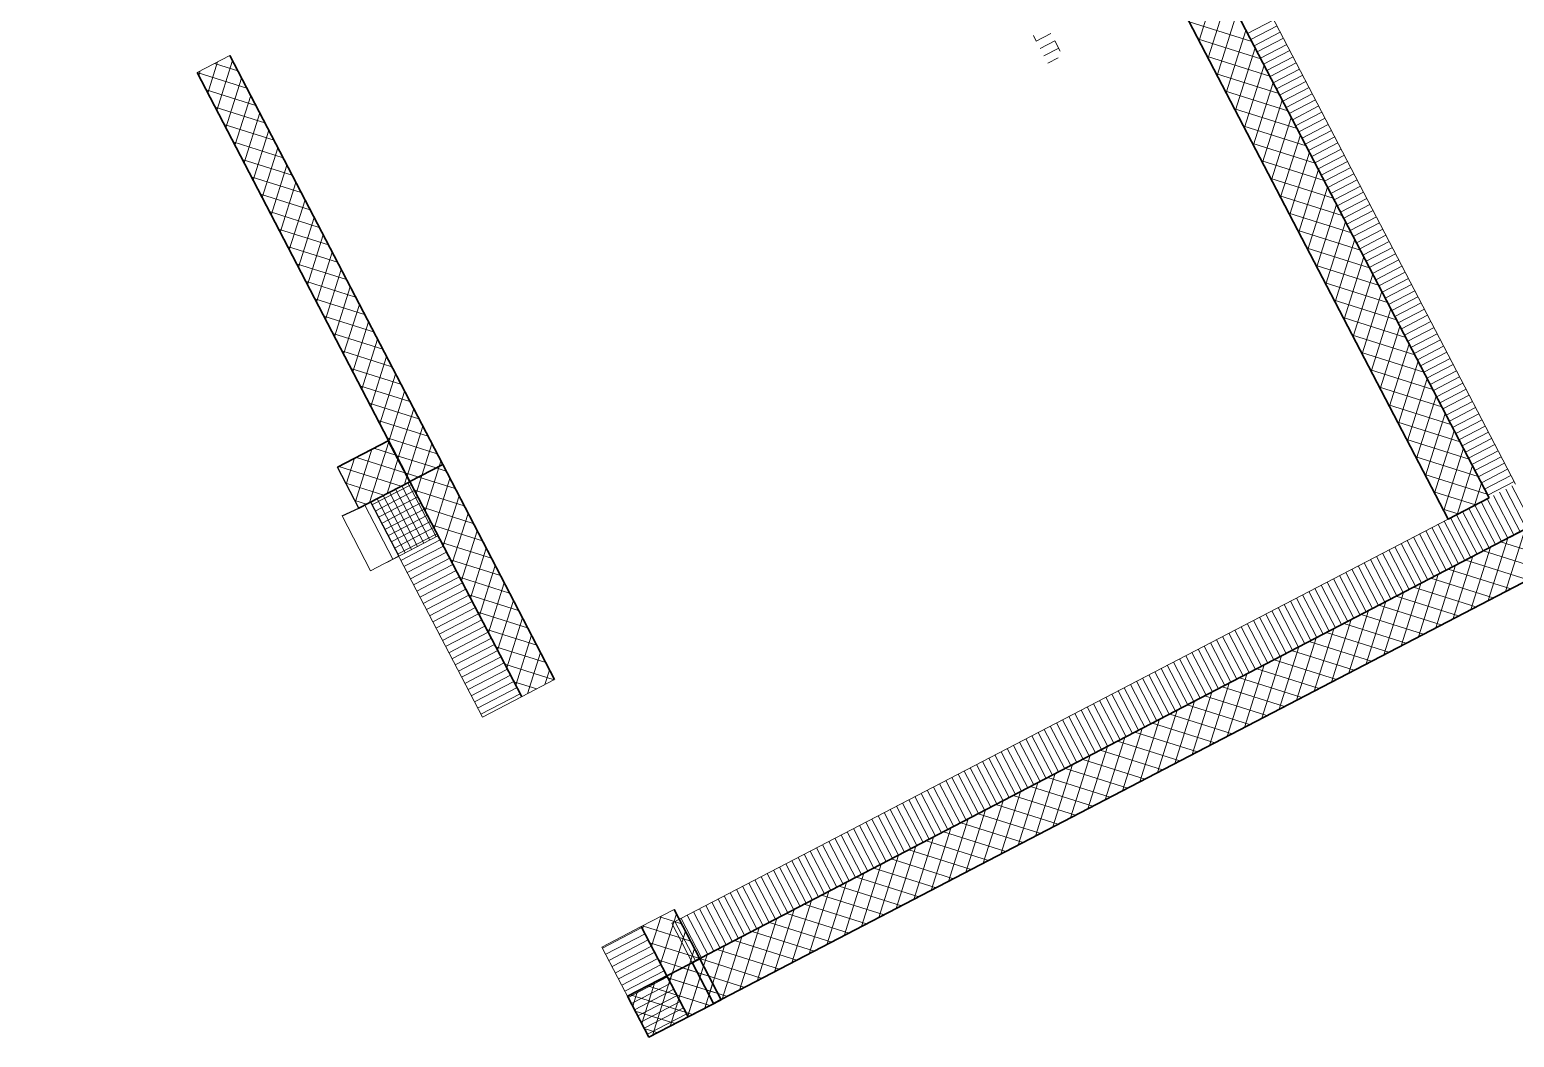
# Model space of a CAD drawing. Header units: metres. Extents: x 2740299.3 to 2740354.3, y 1267793.1 to 1267844.4.
# Drawn here: x 2740335.95 to 2740343.98, y 1267805.29 to 1267810.74 of the extents above; entities that cross this region are included whole.
import ezdxf

# ---------------------------------------------------------------- set-up
doc = ezdxf.new("R2010")
doc.units = ezdxf.units.M
doc.layers.add('grundriss', color=7, linetype='Continuous', true_color=0x000000)

msp = doc.modelspace()

# ---------------------------------------------------------------- linework, layer by layer
at = {"layer": 'grundriss', "color": 7, "linetype": 'Continuous', "lineweight": 18}
for p, q in [((2740343.9843, 1267808.2817), (2740335.8045, 1267824.0007)), ((2740337.7955, 1267808.1841), (2740338.0084, 1267808.2949)), ((2740338.1597, 1267808.0016), (2740338.0073, 1267808.2944)), ((2740337.7955, 1267808.1841), (2740338.4003, 1267807.0219)), ((2740343.8424, 1267808.2078), (2740339.4238, 1267805.9087)), ((2740337.8847, 1267807.8585), (2740338.1597, 1267808.0016)), ((2740339.4238, 1267805.9087), (2740339.5346, 1267805.6958)), ((2740339.0465, 1267805.78), (2740339.3004, 1267805.2921)), ((2740339.3004, 1267805.2921), (2740339.5133, 1267805.4029))]:
    msp.add_line(p, q, dxfattribs=at)
at = {"layer": 'grundriss', "color": 7, "linetype": 'Continuous', "lineweight": 35}
for p, q in [((2740343.8424, 1267808.2078), (2740335.6625, 1267823.9269)), ((2740335.4407, 1267823.8115), (2740343.6206, 1267808.0924)), ((2740338.1859, 1267808.3871), (2740337.0353, 1267810.5982)), ((2740336.8578, 1267810.5059), (2740338.0085, 1267808.2948)), ((2740345.666, 1267808.8863), (2740343.9537, 1267807.9952)), ((2740337.8919, 1267808.5161), (2740337.6169, 1267808.373)), ((2740338.0073, 1267808.2944), (2740337.8919, 1267808.5161)), ((2740338.0084, 1267808.2949), (2740338.1858, 1267808.3872)), ((2740338.7906, 1267807.225), (2740338.1858, 1267808.3872)), ((2740337.7323, 1267808.1513), (2740338.0073, 1267808.2944)), ((2740338.0084, 1267808.2949), (2740338.6132, 1267807.1327)), ((2740343.8424, 1267808.2078), (2740343.6206, 1267808.0924)), ((2740344.094, 1267808.0682), (2740339.5346, 1267805.6958)), ((2740339.65, 1267805.474), (2740344.2094, 1267807.8464)), ((2740339.6907, 1267805.4952), (2740339.4369, 1267805.9831)), ((2740339.2594, 1267805.8908), (2740339.5133, 1267805.4029)), ((2740339.5753, 1267805.717), (2740339.185, 1267805.5139)), ((2740339.5346, 1267805.6958), (2740339.65, 1267805.474)), ((2740339.185, 1267805.5139), (2740339.3004, 1267805.2921)), ((2740339.3004, 1267805.2921), (2740339.6907, 1267805.4952)), ((2740339.5133, 1267805.4029), (2740339.6907, 1267805.4952))]:
    msp.add_line(p, q, dxfattribs=at)
at = {"layer": 'grundriss', "color": 18, "linetype": 'Continuous', "lineweight": 0, "true_color": 0x000000}
for p, q in [((2740342.2747, 1267810.6787), (2740342.3811, 1267811.0159)), ((2740342.3237, 1267810.5846), (2740342.4301, 1267810.9218)), ((2740342.3727, 1267810.4905), (2740342.479, 1267810.8277)), ((2740342.2217, 1267810.7806), (2740342.5589, 1267810.6742)), ((2740342.4216, 1267810.3964), (2740342.528, 1267810.7336)), ((2740342.6787, 1267810.7906), (2740342.5368, 1267810.7167)), ((2740342.696, 1267810.7573), (2740342.5541, 1267810.6835)), ((2740342.7133, 1267810.724), (2740342.5714, 1267810.6502)), ((2740342.2707, 1267810.6865), (2740342.6079, 1267810.5801)), ((2740342.4706, 1267810.3023), (2740342.577, 1267810.6395)), ((2740342.7307, 1267810.6908), (2740342.5887, 1267810.6169)), ((2740342.748, 1267810.6575), (2740342.606, 1267810.5837)), ((2740336.9159, 1267810.3943), (2740336.9694, 1267810.564)), ((2740336.9528, 1267810.5553), (2740337.0782, 1267810.5157)), ((2740336.9649, 1267810.3002), (2740337.05, 1267810.5699)), ((2740342.3197, 1267810.5924), (2740342.6568, 1267810.486)), ((2740342.7653, 1267810.6243), (2740342.6233, 1267810.5504)), ((2740342.7826, 1267810.591), (2740342.6407, 1267810.5171)), ((2740342.7999, 1267810.5577), (2740342.658, 1267810.4839)), ((2740336.8587, 1267810.5063), (2740337.1271, 1267810.4216)), ((2740336.867, 1267810.4884), (2740336.8754, 1267810.515)), ((2740337.0138, 1267810.2061), (2740337.0989, 1267810.4758)), ((2740342.3686, 1267810.4983), (2740342.7058, 1267810.3919)), ((2740342.5196, 1267810.2083), (2740342.6259, 1267810.5454)), ((2740342.8172, 1267810.5245), (2740342.6753, 1267810.4506)), ((2740342.8345, 1267810.4912), (2740342.6926, 1267810.4173)), ((2740336.9064, 1267810.4127), (2740337.1761, 1267810.3276)), ((2740342.4176, 1267810.4042), (2740342.7548, 1267810.2979)), ((2740342.5685, 1267810.1142), (2740342.6749, 1267810.4513)), ((2740342.8518, 1267810.4579), (2740342.7099, 1267810.3841)), ((2740342.8691, 1267810.4247), (2740342.7272, 1267810.3508)), ((2740336.9553, 1267810.3186), (2740337.2251, 1267810.2335)), ((2740337.0628, 1267810.112), (2740337.1479, 1267810.3818)), ((2740342.6175, 1267810.0201), (2740342.7238, 1267810.3573)), ((2740342.8864, 1267810.3914), (2740342.7445, 1267810.3175)), ((2740342.9038, 1267810.3581), (2740342.7618, 1267810.2843)), ((2740342.9211, 1267810.3249), (2740342.7791, 1267810.251)), ((2740337.1118, 1267810.0179), (2740337.1969, 1267810.2877)), ((2740342.4665, 1267810.3101), (2740342.8037, 1267810.2038)), ((2740342.6664, 1267809.926), (2740342.7728, 1267810.2632)), ((2740342.9384, 1267810.2916), (2740342.7964, 1267810.2177)), ((2740342.9557, 1267810.2583), (2740342.8138, 1267810.1845)), ((2740337.0043, 1267810.2245), (2740337.274, 1267810.1394)), ((2740337.1607, 1267809.9238), (2740337.2458, 1267810.1936)), ((2740342.5155, 1267810.216), (2740342.8527, 1267810.1097)), ((2740342.7154, 1267809.8319), (2740342.8218, 1267810.1691)), ((2740342.973, 1267810.2251), (2740342.8311, 1267810.1512)), ((2740342.9903, 1267810.1918), (2740342.8484, 1267810.1179)), ((2740343.0076, 1267810.1585), (2740342.8657, 1267810.0847)), ((2740337.0532, 1267810.1304), (2740337.323, 1267810.0453)), ((2740337.2097, 1267809.8298), (2740337.2948, 1267810.0995)), ((2740342.5645, 1267810.122), (2740342.9016, 1267810.0156)), ((2740342.7644, 1267809.7378), (2740342.8707, 1267810.075)), ((2740343.0249, 1267810.1253), (2740342.883, 1267810.0514)), ((2740343.0422, 1267810.092), (2740342.9003, 1267810.0181)), ((2740337.1022, 1267810.0363), (2740337.3719, 1267809.9512)), ((2740337.2587, 1267809.7357), (2740337.3437, 1267810.0054)), ((2740342.6134, 1267810.0279), (2740342.9506, 1267809.9215)), ((2740343.0596, 1267810.0587), (2740342.9176, 1267809.9849)), ((2740343.0769, 1267810.0255), (2740342.9349, 1267809.9516)), ((2740343.0942, 1267809.9922), (2740342.9522, 1267809.9183)), ((2740337.1512, 1267809.9422), (2740337.4209, 1267809.8571)), ((2740337.3076, 1267809.6416), (2740337.3927, 1267809.9113)), ((2740342.6624, 1267809.9338), (2740342.9996, 1267809.8274)), ((2740342.8133, 1267809.6437), (2740342.9197, 1267809.9809)), ((2740343.1115, 1267809.9589), (2740342.9696, 1267809.8851)), ((2740343.1288, 1267809.9257), (2740342.9869, 1267809.8518)), ((2740337.2001, 1267809.8481), (2740337.4699, 1267809.763)), ((2740342.7114, 1267809.8397), (2740343.0485, 1267809.7333)), ((2740342.8623, 1267809.5496), (2740342.9687, 1267809.8868)), ((2740343.1461, 1267809.8924), (2740343.0042, 1267809.8186)), ((2740343.1634, 1267809.8591), (2740343.0215, 1267809.7853)), ((2740337.2491, 1267809.754), (2740337.5188, 1267809.6689)), ((2740337.3566, 1267809.5475), (2740337.4417, 1267809.8172)), ((2740342.9113, 1267809.4555), (2740343.0176, 1267809.7927)), ((2740343.1807, 1267809.8259), (2740343.0388, 1267809.752)), ((2740343.198, 1267809.7926), (2740343.0561, 1267809.7188)), ((2740343.2153, 1267809.7593), (2740343.0734, 1267809.6855)), ((2740337.4055, 1267809.4534), (2740337.4906, 1267809.7231)), ((2740342.7603, 1267809.7456), (2740343.0975, 1267809.6392)), ((2740342.9602, 1267809.3615), (2740343.0666, 1267809.6986)), ((2740343.2327, 1267809.7261), (2740343.0907, 1267809.6522)), ((2740343.25, 1267809.6928), (2740343.108, 1267809.619)), ((2740337.2981, 1267809.6599), (2740337.5678, 1267809.5748)), ((2740337.4545, 1267809.3593), (2740337.5396, 1267809.629)), ((2740342.8093, 1267809.6515), (2740343.1465, 1267809.5451)), ((2740343.0092, 1267809.2674), (2740343.1155, 1267809.6045)), ((2740343.2673, 1267809.6596), (2740343.1253, 1267809.5857)), ((2740343.2846, 1267809.6263), (2740343.1427, 1267809.5524)), ((2740343.3019, 1267809.593), (2740343.16, 1267809.5192)), ((2740337.347, 1267809.5659), (2740337.6168, 1267809.4808)), ((2740337.5035, 1267809.2652), (2740337.5886, 1267809.535)), ((2740342.8582, 1267809.5574), (2740343.1954, 1267809.4511)), ((2740343.0581, 1267809.1733), (2740343.1645, 1267809.5105)), ((2740343.3192, 1267809.5598), (2740343.1773, 1267809.4859)), ((2740343.3365, 1267809.5265), (2740343.1946, 1267809.4526)), ((2740337.396, 1267809.4718), (2740337.6657, 1267809.3867)), ((2740337.5524, 1267809.1711), (2740337.6375, 1267809.4409)), ((2740342.9072, 1267809.4633), (2740343.2444, 1267809.357)), ((2740343.3538, 1267809.4932), (2740343.2119, 1267809.4194)), ((2740343.3711, 1267809.46), (2740343.2292, 1267809.3861)), ((2740337.4449, 1267809.3777), (2740337.7147, 1267809.2926)), ((2740342.9562, 1267809.3692), (2740343.2933, 1267809.2629)), ((2740343.1071, 1267809.0792), (2740343.2135, 1267809.4164)), ((2740343.3885, 1267809.4267), (2740343.2465, 1267809.3528)), ((2740343.4058, 1267809.3934), (2740343.2638, 1267809.3196)), ((2740343.4231, 1267809.3602), (2740343.2811, 1267809.2863)), ((2740337.4939, 1267809.2836), (2740337.7636, 1267809.1985)), ((2740337.6014, 1267809.077), (2740337.6865, 1267809.3468)), ((2740343.0051, 1267809.2752), (2740343.3423, 1267809.1688)), ((2740343.1561, 1267808.9851), (2740343.2624, 1267809.3223)), ((2740343.4404, 1267809.3269), (2740343.2985, 1267809.253)), ((2740343.4577, 1267809.2936), (2740343.3158, 1267809.2198)), ((2740337.5429, 1267809.1895), (2740337.8126, 1267809.1044)), ((2740337.6503, 1267808.983), (2740337.7354, 1267809.2527)), ((2740343.205, 1267808.891), (2740343.3114, 1267809.2282)), ((2740343.475, 1267809.2604), (2740343.3331, 1267809.1865)), ((2740343.4923, 1267809.2271), (2740343.3504, 1267809.1532)), ((2740343.5096, 1267809.1938), (2740343.3677, 1267809.12)), ((2740337.6993, 1267808.8889), (2740337.7844, 1267809.1586)), ((2740343.0541, 1267809.1811), (2740343.3913, 1267809.0747)), ((2740343.254, 1267808.7969), (2740343.3603, 1267809.1341)), ((2740343.5269, 1267809.1606), (2740343.385, 1267809.0867)), ((2740343.5443, 1267809.1273), (2740343.4023, 1267809.0534)), ((2740337.5918, 1267809.0954), (2740337.8616, 1267809.0103)), ((2740337.7483, 1267808.7948), (2740337.8334, 1267809.0645)), ((2740343.103, 1267809.087), (2740343.4402, 1267808.9806)), ((2740343.3029, 1267808.7028), (2740343.4093, 1267809.04)), ((2740343.5616, 1267809.094), (2740343.4196, 1267809.0202)), ((2740343.5789, 1267809.0608), (2740343.4369, 1267808.9869)), ((2740337.6408, 1267809.0013), (2740337.9105, 1267808.9162)), ((2740337.7972, 1267808.7007), (2740337.8823, 1267808.9704)), ((2740343.152, 1267808.9929), (2740343.4892, 1267808.8865)), ((2740343.5962, 1267809.0275), (2740343.4542, 1267808.9536)), ((2740343.6135, 1267808.9942), (2740343.4716, 1267808.9204)), ((2740343.6308, 1267808.961), (2740343.4889, 1267808.8871)), ((2740337.6898, 1267808.9072), (2740337.9595, 1267808.8221)), ((2740337.8462, 1267808.6066), (2740337.9313, 1267808.8763)), ((2740343.201, 1267808.8988), (2740343.5381, 1267808.7924)), ((2740343.3519, 1267808.6087), (2740343.4583, 1267808.9459)), ((2740343.6481, 1267808.9277), (2740343.5062, 1267808.8539)), ((2740343.6654, 1267808.8944), (2740343.5235, 1267808.8206)), ((2740337.7387, 1267808.8131), (2740338.0085, 1267808.728)), ((2740343.2499, 1267808.8047), (2740343.5871, 1267808.6983)), ((2740343.4009, 1267808.5147), (2740343.5072, 1267808.8518)), ((2740343.6827, 1267808.8612), (2740343.5408, 1267808.7873)), ((2740343.7, 1267808.8279), (2740343.5581, 1267808.7541)), ((2740343.7174, 1267808.7947), (2740343.5754, 1267808.7208)), ((2740337.7877, 1267808.719), (2740338.0574, 1267808.634)), ((2740337.8952, 1267808.5125), (2740337.9802, 1267808.7822)), ((2740343.2989, 1267808.7106), (2740343.6361, 1267808.6043)), ((2740343.4498, 1267808.4206), (2740343.5562, 1267808.7577)), ((2740343.7347, 1267808.7614), (2740343.5927, 1267808.6875)), ((2740343.752, 1267808.7281), (2740343.61, 1267808.6543)), ((2740337.9441, 1267808.4184), (2740338.0292, 1267808.6882)), ((2740343.4988, 1267808.3265), (2740343.6052, 1267808.6637)), ((2740343.7693, 1267808.6949), (2740343.6274, 1267808.621)), ((2740343.7866, 1267808.6616), (2740343.6447, 1267808.5877)), ((2740343.8039, 1267808.6283), (2740343.662, 1267808.5545)), ((2740337.8366, 1267808.625), (2740338.1064, 1267808.5399)), ((2740337.9931, 1267808.3243), (2740338.0782, 1267808.5941)), ((2740343.3479, 1267808.6165), (2740343.685, 1267808.5102)), ((2740343.5478, 1267808.2324), (2740343.6541, 1267808.5696)), ((2740343.8212, 1267808.5951), (2740343.6793, 1267808.5212)), ((2740343.8385, 1267808.5618), (2740343.6966, 1267808.4879)), ((2740337.7138, 1267808.1869), (2740337.8031, 1267808.4699)), ((2740337.7908, 1267808.1817), (2740337.8946, 1267808.5109)), ((2740337.8131, 1267808.4751), (2740337.9329, 1267808.4373)), ((2740337.8856, 1267808.5309), (2740338.1553, 1267808.4458)), ((2740338.073, 1267808.3284), (2740338.1271, 1267808.5)), ((2740343.3968, 1267808.5224), (2740343.734, 1267808.4161)), ((2740343.5967, 1267808.1383), (2740343.7031, 1267808.4755)), ((2740343.8558, 1267808.5285), (2740343.7139, 1267808.4547)), ((2740343.8732, 1267808.4953), (2740343.7312, 1267808.4214)), ((2740337.6648, 1267808.281), (2740337.709, 1267808.4209)), ((2740337.719, 1267808.4261), (2740337.9819, 1267808.3432)), ((2740337.8849, 1267808.2306), (2740337.9436, 1267808.4168)), ((2740337.9346, 1267808.4368), (2740338.1505, 1267808.3687)), ((2740338.1671, 1267808.3773), (2740338.1761, 1267808.4059)), ((2740343.4458, 1267808.4284), (2740343.783, 1267808.322)), ((2740343.8905, 1267808.462), (2740343.7485, 1267808.3881)), ((2740343.9078, 1267808.4287), (2740343.7658, 1267808.3549)), ((2740343.9251, 1267808.3955), (2740343.7832, 1267808.3216)), ((2740337.6249, 1267808.3772), (2740337.9621, 1267808.2708)), ((2740337.979, 1267808.2796), (2740337.9926, 1267808.3227)), ((2740337.9835, 1267808.3427), (2740338.0564, 1267808.3197)), ((2740338.042, 1267808.2302), (2740338.0731, 1267808.3286)), ((2740338.0562, 1267808.3198), (2740338.2533, 1267808.2576)), ((2740338.091, 1267808.1362), (2740338.1671, 1267808.3775)), ((2740338.14, 1267808.0421), (2740338.2251, 1267808.3118)), ((2740338.1503, 1267808.3687), (2740338.2043, 1267808.3517)), ((2740343.4947, 1267808.3343), (2740343.8319, 1267808.2279)), ((2740343.6688, 1267808.1175), (2740343.752, 1267808.3814)), ((2740343.9424, 1267808.3622), (2740343.8005, 1267808.2883)), ((2740343.9597, 1267808.3289), (2740343.8178, 1267808.2551)), ((2740337.6617, 1267808.2869), (2740337.868, 1267808.2219)), ((2740337.8034, 1267808.169), (2740338.0163, 1267808.2798)), ((2740337.8207, 1267808.1357), (2740338.0336, 1267808.2465)), ((2740338.0501, 1267807.9446), (2740337.8978, 1267808.2373)), ((2740338.0834, 1267807.9619), (2740337.931, 1267808.2547)), ((2740338.1166, 1267807.9792), (2740337.9643, 1267808.272)), ((2740338.1499, 1267807.9965), (2740337.9976, 1267808.2893)), ((2740338.0325, 1267808.2486), (2740338.3022, 1267808.1635)), ((2740343.5437, 1267808.2402), (2740343.7683, 1267808.1693)), ((2740343.7629, 1267808.1665), (2740343.801, 1267808.2873)), ((2740343.977, 1267808.2957), (2740343.8351, 1267808.2218)), ((2740343.8988, 1267808.2372), (2740344.0095, 1267808.0243)), ((2740343.932, 1267808.2545), (2740344.0428, 1267808.0416)), ((2740343.9653, 1267808.2718), (2740344.0761, 1267808.0589)), ((2740337.7107, 1267808.1928), (2740337.7739, 1267808.1729)), ((2740337.917, 1267807.8754), (2740337.7647, 1267808.1681)), ((2740337.9503, 1267807.8927), (2740337.798, 1267808.1854)), ((2740337.9836, 1267807.91), (2740337.8312, 1267808.2027)), ((2740337.838, 1267808.1025), (2740338.0509, 1267808.2133)), ((2740337.8553, 1267808.0692), (2740338.0682, 1267808.18)), ((2740338.0168, 1267807.9273), (2740337.8645, 1267808.22)), ((2740337.8726, 1267808.0359), (2740338.0855, 1267808.1467)), ((2740338.0814, 1267808.1545), (2740338.3512, 1267808.0694)), ((2740338.1889, 1267807.948), (2740338.274, 1267808.2177)), ((2740343.5927, 1267808.1461), (2740343.6742, 1267808.1203)), ((2740343.7324, 1267808.1506), (2740343.8432, 1267807.9377)), ((2740343.7657, 1267808.1679), (2740343.8765, 1267807.955)), ((2740343.799, 1267808.1852), (2740343.9097, 1267807.9723)), ((2740343.8322, 1267808.2026), (2740343.943, 1267807.9897)), ((2740343.8655, 1267808.2199), (2740343.9763, 1267808.007)), ((2740337.8899, 1267808.0027), (2740338.1028, 1267808.1135)), ((2740337.9072, 1267807.9694), (2740338.1201, 1267808.0802)), ((2740338.2379, 1267807.8539), (2740338.323, 1267808.1236)), ((2740343.5994, 1267808.0814), (2740343.7102, 1267807.8685)), ((2740343.6326, 1267808.0987), (2740343.7434, 1267807.8858)), ((2740343.6659, 1267808.116), (2740343.7767, 1267807.9031)), ((2740343.6992, 1267808.1333), (2740343.8099, 1267807.9204)), ((2740337.9245, 1267807.9361), (2740338.1374, 1267808.0469)), ((2740337.9418, 1267807.9029), (2740338.1547, 1267808.0137)), ((2740338.1304, 1267808.0604), (2740338.4001, 1267807.9753)), ((2740338.2868, 1267807.7598), (2740338.3719, 1267808.0295)), ((2740343.433, 1267807.9948), (2740343.5438, 1267807.7819)), ((2740343.4663, 1267808.0121), (2740343.5771, 1267807.7992)), ((2740343.4996, 1267808.0295), (2740343.6104, 1267807.8166)), ((2740343.5328, 1267808.0468), (2740343.6436, 1267807.8339)), ((2740343.5661, 1267808.0641), (2740343.6769, 1267807.8512)), ((2740343.8367, 1267807.6525), (2740343.943, 1267807.9897)), ((2740343.9308, 1267807.7015), (2740344.0371, 1267808.0386)), ((2740337.9591, 1267807.8696), (2740338.172, 1267807.9804)), ((2740337.9765, 1267807.8363), (2740338.1894, 1267807.9471)), ((2740337.9938, 1267807.8031), (2740338.2067, 1267807.9139)), ((2740338.1794, 1267807.9663), (2740338.4491, 1267807.8812)), ((2740338.3358, 1267807.6657), (2740338.4209, 1267807.9354)), ((2740343.2667, 1267807.9083), (2740343.3775, 1267807.6954)), ((2740343.3, 1267807.9256), (2740343.4108, 1267807.7127)), ((2740343.3332, 1267807.9429), (2740343.444, 1267807.73)), ((2740343.3665, 1267807.9602), (2740343.4773, 1267807.7473)), ((2740343.3998, 1267807.9775), (2740343.5106, 1267807.7646)), ((2740343.7426, 1267807.6035), (2740343.849, 1267807.9407)), ((2740343.8098, 1267807.9203), (2740344.1469, 1267807.8139)), ((2740343.9038, 1267807.9693), (2740344.1929, 1267807.8781)), ((2740338.0111, 1267807.7698), (2740338.224, 1267807.8806)), ((2740338.0284, 1267807.7366), (2740338.2413, 1267807.8473)), ((2740338.2283, 1267807.8722), (2740338.4981, 1267807.7872)), ((2740338.3848, 1267807.5716), (2740338.4699, 1267807.8414)), ((2740343.1336, 1267807.8391), (2740343.2444, 1267807.6261)), ((2740343.1669, 1267807.8564), (2740343.2777, 1267807.6435)), ((2740343.2002, 1267807.8737), (2740343.311, 1267807.6608)), ((2740343.2334, 1267807.891), (2740343.3442, 1267807.6781)), ((2740343.5544, 1267807.5056), (2740343.6608, 1267807.8428)), ((2740343.6485, 1267807.5546), (2740343.7549, 1267807.8918)), ((2740343.7157, 1267807.8714), (2740344.0528, 1267807.765)), ((2740338.0457, 1267807.7033), (2740338.2586, 1267807.8141)), ((2740338.063, 1267807.67), (2740338.2759, 1267807.7808)), ((2740338.0803, 1267807.6368), (2740338.2932, 1267807.7475)), ((2740338.2773, 1267807.7782), (2740338.547, 1267807.6931)), ((2740338.4337, 1267807.4775), (2740338.5188, 1267807.7473)), ((2740342.9673, 1267807.7525), (2740343.0781, 1267807.5396)), ((2740343.0006, 1267807.7698), (2740343.1114, 1267807.5569)), ((2740343.0338, 1267807.7871), (2740343.1446, 1267807.5742)), ((2740343.0671, 1267807.8044), (2740343.1779, 1267807.5915)), ((2740343.1004, 1267807.8217), (2740343.2112, 1267807.6088)), ((2740343.3662, 1267807.4077), (2740343.4726, 1267807.7449)), ((2740343.4603, 1267807.4567), (2740343.5667, 1267807.7938)), ((2740343.5275, 1267807.7734), (2740343.8647, 1267807.6671)), ((2740343.6216, 1267807.8224), (2740343.9588, 1267807.716)), ((2740338.0976, 1267807.6035), (2740338.3105, 1267807.7143)), ((2740338.1149, 1267807.5702), (2740338.3278, 1267807.681)), ((2740338.3263, 1267807.6841), (2740338.596, 1267807.599)), ((2740342.801, 1267807.666), (2740342.9118, 1267807.4531)), ((2740342.8343, 1267807.6833), (2740342.945, 1267807.4704)), ((2740342.8675, 1267807.7006), (2740342.9783, 1267807.4877)), ((2740342.9008, 1267807.7179), (2740343.0116, 1267807.505)), ((2740342.934, 1267807.7352), (2740343.0448, 1267807.5223)), ((2740343.2722, 1267807.3588), (2740343.3785, 1267807.6959)), ((2740343.3393, 1267807.6755), (2740343.6765, 1267807.5691)), ((2740343.4334, 1267807.7245), (2740343.7706, 1267807.6181)), ((2740338.1323, 1267807.537), (2740338.3452, 1267807.6477)), ((2740338.1496, 1267807.5037), (2740338.3625, 1267807.6145)), ((2740338.3752, 1267807.59), (2740338.645, 1267807.5049)), ((2740338.4827, 1267807.3834), (2740338.5678, 1267807.6532)), ((2740342.6679, 1267807.5967), (2740342.7787, 1267807.3838)), ((2740342.7012, 1267807.614), (2740342.812, 1267807.4011)), ((2740342.7345, 1267807.6313), (2740342.8452, 1267807.4184)), ((2740342.7677, 1267807.6486), (2740342.8785, 1267807.4357)), ((2740343.084, 1267807.2608), (2740343.1903, 1267807.598)), ((2740343.1781, 1267807.3098), (2740343.2844, 1267807.647)), ((2740343.2452, 1267807.6265), (2740343.5824, 1267807.5202)), ((2740338.1669, 1267807.4704), (2740338.3798, 1267807.5812)), ((2740338.1842, 1267807.4372), (2740338.3971, 1267807.548)), ((2740338.2015, 1267807.4039), (2740338.4144, 1267807.5147)), ((2740338.5317, 1267807.2893), (2740338.6167, 1267807.5591)), ((2740342.5016, 1267807.5102), (2740342.6124, 1267807.2973)), ((2740342.5349, 1267807.5275), (2740342.6456, 1267807.3146)), ((2740342.5681, 1267807.5448), (2740342.6789, 1267807.3319)), ((2740342.6014, 1267807.5621), (2740342.7122, 1267807.3492)), ((2740342.6347, 1267807.5794), (2740342.7454, 1267807.3665)), ((2740342.9899, 1267807.2119), (2740343.0963, 1267807.5491)), ((2740343.057, 1267807.5286), (2740343.3942, 1267807.4223)), ((2740343.1511, 1267807.5776), (2740343.4883, 1267807.4712)), ((2740338.2188, 1267807.3706), (2740338.4317, 1267807.4814)), ((2740338.2361, 1267807.3374), (2740338.449, 1267807.4482)), ((2740338.4242, 1267807.4959), (2740338.6939, 1267807.4108)), ((2740338.5806, 1267807.1953), (2740338.6657, 1267807.465)), ((2740342.3353, 1267807.4236), (2740342.446, 1267807.2107)), ((2740342.3685, 1267807.4409), (2740342.4793, 1267807.228)), ((2740342.4018, 1267807.4582), (2740342.5126, 1267807.2453)), ((2740342.4351, 1267807.4756), (2740342.5458, 1267807.2626)), ((2740342.4683, 1267807.4929), (2740342.5791, 1267807.28)), ((2740342.8017, 1267807.114), (2740342.9081, 1267807.4511)), ((2740342.8688, 1267807.4307), (2740343.206, 1267807.3243)), ((2740342.8958, 1267807.1629), (2740343.0022, 1267807.5001)), ((2740342.9629, 1267807.4797), (2740343.3001, 1267807.3733)), ((2740338.2534, 1267807.3041), (2740338.4663, 1267807.4149)), ((2740338.2707, 1267807.2708), (2740338.4836, 1267807.3816)), ((2740338.2881, 1267807.2376), (2740338.501, 1267807.3484)), ((2740338.4731, 1267807.4018), (2740338.7429, 1267807.3167)), ((2740338.6447, 1267807.1491), (2740338.7147, 1267807.3709)), ((2740342.2022, 1267807.3544), (2740342.313, 1267807.1415)), ((2740342.2355, 1267807.3717), (2740342.3462, 1267807.1588)), ((2740342.2687, 1267807.389), (2740342.3795, 1267807.1761)), ((2740342.302, 1267807.4063), (2740342.4128, 1267807.1934)), ((2740342.6135, 1267807.0161), (2740342.7199, 1267807.3532)), ((2740342.7076, 1267807.065), (2740342.814, 1267807.4022)), ((2740342.7747, 1267807.3817), (2740343.1119, 1267807.2754)), ((2740338.3054, 1267807.2043), (2740338.5183, 1267807.3151)), ((2740338.3227, 1267807.171), (2740338.5356, 1267807.2818)), ((2740338.5221, 1267807.3077), (2740338.7882, 1267807.2238)), ((2740338.7388, 1267807.1981), (2740338.7636, 1267807.2768)), ((2740342.0359, 1267807.2678), (2740342.1466, 1267807.0549)), ((2740342.0691, 1267807.2851), (2740342.1799, 1267807.0722)), ((2740342.1024, 1267807.3025), (2740342.2132, 1267807.0896)), ((2740342.1357, 1267807.3198), (2740342.2464, 1267807.1069)), ((2740342.1689, 1267807.3371), (2740342.2797, 1267807.1242)), ((2740342.5195, 1267806.9671), (2740342.6258, 1267807.3043)), ((2740342.5865, 1267807.2838), (2740342.9237, 1267807.1775)), ((2740342.6806, 1267807.3328), (2740343.0178, 1267807.2264)), ((2740338.34, 1267807.1378), (2740338.5529, 1267807.2486)), ((2740338.3573, 1267807.1045), (2740338.5702, 1267807.2153)), ((2740338.5711, 1267807.2136), (2740338.6941, 1267807.1748)), ((2740341.9028, 1267807.1986), (2740342.0136, 1267806.9857)), ((2740341.9361, 1267807.2159), (2740342.0468, 1267807.003)), ((2740341.9693, 1267807.2332), (2740342.0801, 1267807.0203)), ((2740342.0026, 1267807.2505), (2740342.1134, 1267807.0376)), ((2740342.3313, 1267806.8692), (2740342.4376, 1267807.2063)), ((2740342.3984, 1267807.1859), (2740342.7355, 1267807.0795)), ((2740342.4254, 1267806.9181), (2740342.5317, 1267807.2553)), ((2740342.4924, 1267807.2349), (2740342.8296, 1267807.1285)), ((2740338.3746, 1267807.0712), (2740338.5875, 1267807.182)), ((2740338.3919, 1267807.038), (2740338.6048, 1267807.1488)), ((2740341.7365, 1267807.112), (2740341.8473, 1267806.8991)), ((2740341.7697, 1267807.1294), (2740341.8805, 1267806.9165)), ((2740341.803, 1267807.1467), (2740341.9138, 1267806.9338)), ((2740341.8363, 1267807.164), (2740341.9471, 1267806.9511)), ((2740341.8695, 1267807.1813), (2740341.9803, 1267806.9684)), ((2740342.1431, 1267806.7713), (2740342.2495, 1267807.1084)), ((2740342.2372, 1267806.8202), (2740342.3436, 1267807.1574)), ((2740342.3043, 1267807.1369), (2740342.6414, 1267807.0306)), ((2740341.5701, 1267807.0255), (2740341.6809, 1267806.8126)), ((2740341.6034, 1267807.0428), (2740341.7142, 1267806.8299)), ((2740341.6367, 1267807.0601), (2740341.7475, 1267806.8472)), ((2740341.6699, 1267807.0774), (2740341.7807, 1267806.8645)), ((2740341.7032, 1267807.0947), (2740341.814, 1267806.8818)), ((2740342.049, 1267806.7223), (2740342.1554, 1267807.0595)), ((2740342.1161, 1267807.039), (2740342.4533, 1267806.9327)), ((2740342.2102, 1267807.088), (2740342.5474, 1267806.9816)), ((2740341.4371, 1267806.9563), (2740341.5479, 1267806.7434)), ((2740341.4703, 1267806.9736), (2740341.5811, 1267806.7607)), ((2740341.5036, 1267806.9909), (2740341.6144, 1267806.778)), ((2740341.5369, 1267807.0082), (2740341.6477, 1267806.7953)), ((2740341.8608, 1267806.6244), (2740341.9672, 1267806.9616)), ((2740341.9549, 1267806.6734), (2740342.0613, 1267807.0105)), ((2740342.022, 1267806.9901), (2740342.3592, 1267806.8837)), ((2740341.2707, 1267806.8697), (2740341.3815, 1267806.6568)), ((2740341.304, 1267806.887), (2740341.4148, 1267806.6741)), ((2740341.3373, 1267806.9043), (2740341.4481, 1267806.6914)), ((2740341.3705, 1267806.9216), (2740341.4813, 1267806.7087)), ((2740341.4038, 1267806.939), (2740341.5146, 1267806.7261)), ((2740341.6727, 1267806.5265), (2740341.779, 1267806.8636)), ((2740341.7668, 1267806.5754), (2740341.8731, 1267806.9126)), ((2740341.8338, 1267806.8921), (2740342.171, 1267806.7858)), ((2740341.9279, 1267806.9411), (2740342.2651, 1267806.8347)), ((2740341.1044, 1267806.7832), (2740341.2152, 1267806.5703)), ((2740341.1377, 1267806.8005), (2740341.2485, 1267806.5876)), ((2740341.1709, 1267806.8178), (2740341.2817, 1267806.6049)), ((2740341.2042, 1267806.8351), (2740341.315, 1267806.6222)), ((2740341.2375, 1267806.8524), (2740341.3483, 1267806.6395)), ((2740341.5786, 1267806.4775), (2740341.6849, 1267806.8147)), ((2740341.6456, 1267806.7942), (2740341.9828, 1267806.6879)), ((2740341.7397, 1267806.8432), (2740342.0769, 1267806.7368)), ((2740340.9714, 1267806.7139), (2740341.0821, 1267806.501)), ((2740341.0046, 1267806.7312), (2740341.1154, 1267806.5183)), ((2740341.0379, 1267806.7485), (2740341.1487, 1267806.5356)), ((2740341.0712, 1267806.7659), (2740341.1819, 1267806.553)), ((2740341.3904, 1267806.3796), (2740341.4968, 1267806.7168)), ((2740341.4845, 1267806.4286), (2740341.5909, 1267806.7657)), ((2740341.5515, 1267806.7453), (2740341.8887, 1267806.6389)), ((2740340.805, 1267806.6274), (2740340.9158, 1267806.4145)), ((2740340.8383, 1267806.6447), (2740340.9491, 1267806.4318)), ((2740340.8716, 1267806.662), (2740340.9823, 1267806.4491)), ((2740340.9048, 1267806.6793), (2740341.0156, 1267806.4664)), ((2740340.9381, 1267806.6966), (2740341.0489, 1267806.4837)), ((2740341.2963, 1267806.3307), (2740341.4027, 1267806.6678)), ((2740341.3633, 1267806.6473), (2740341.7005, 1267806.541)), ((2740341.4574, 1267806.6963), (2740341.7946, 1267806.5899)), ((2740340.6387, 1267806.5408), (2740340.7495, 1267806.3279)), ((2740340.672, 1267806.5581), (2740340.7827, 1267806.3452)), ((2740340.7052, 1267806.5755), (2740340.816, 1267806.3626)), ((2740340.7385, 1267806.5928), (2740340.8493, 1267806.3799)), ((2740340.7718, 1267806.6101), (2740340.8825, 1267806.3972)), ((2740341.1081, 1267806.2327), (2740341.2145, 1267806.5699)), ((2740341.1751, 1267806.5494), (2740341.5123, 1267806.4431)), ((2740341.2022, 1267806.2817), (2740341.3086, 1267806.6189)), ((2740341.2692, 1267806.5984), (2740341.6064, 1267806.492)), ((2740340.5056, 1267806.4716), (2740340.6164, 1267806.2587)), ((2740340.5389, 1267806.4889), (2740340.6497, 1267806.276)), ((2740340.5722, 1267806.5062), (2740340.6829, 1267806.2933)), ((2740340.6054, 1267806.5235), (2740340.7162, 1267806.3106)), ((2740340.92, 1267806.1348), (2740341.0263, 1267806.472)), ((2740341.0141, 1267806.1838), (2740341.1204, 1267806.5209)), ((2740341.081, 1267806.5005), (2740341.4182, 1267806.3941)), ((2740340.3393, 1267806.385), (2740340.4501, 1267806.1721)), ((2740340.3726, 1267806.4024), (2740340.4833, 1267806.1895)), ((2740340.4058, 1267806.4197), (2740340.5166, 1267806.2068)), ((2740340.4391, 1267806.437), (2740340.5499, 1267806.2241)), ((2740340.4724, 1267806.4543), (2740340.5831, 1267806.2414)), ((2740340.8259, 1267806.0859), (2740340.9322, 1267806.423)), ((2740340.8929, 1267806.4025), (2740341.23, 1267806.2962)), ((2740340.987, 1267806.4515), (2740341.3241, 1267806.3451)), ((2740340.2062, 1267806.3158), (2740340.317, 1267806.1029)), ((2740340.2395, 1267806.3331), (2740340.3503, 1267806.1202)), ((2740340.2728, 1267806.3504), (2740340.3835, 1267806.1375)), ((2740340.306, 1267806.3677), (2740340.4168, 1267806.1548)), ((2740340.6377, 1267805.988), (2740340.7441, 1267806.3251)), ((2740340.7047, 1267806.3046), (2740341.0419, 1267806.1982)), ((2740340.7318, 1267806.0369), (2740340.8382, 1267806.3741)), ((2740340.7988, 1267806.3536), (2740341.136, 1267806.2472)), ((2740340.0399, 1267806.2293), (2740340.1507, 1267806.0164)), ((2740340.0732, 1267806.2466), (2740340.184, 1267806.0337)), ((2740340.1064, 1267806.2639), (2740340.2172, 1267806.051)), ((2740340.1397, 1267806.2812), (2740340.2505, 1267806.0683)), ((2740340.173, 1267806.2985), (2740340.2837, 1267806.0856)), ((2740340.4495, 1267805.89), (2740340.5559, 1267806.2272)), ((2740340.5436, 1267805.939), (2740340.65, 1267806.2762)), ((2740340.6106, 1267806.2557), (2740340.9478, 1267806.1493)), ((2740339.8736, 1267806.1427), (2740339.9844, 1267805.9298)), ((2740339.9068, 1267806.16), (2740340.0176, 1267805.9471)), ((2740339.9401, 1267806.1773), (2740340.0509, 1267805.9644)), ((2740339.9734, 1267806.1946), (2740340.0842, 1267805.9817)), ((2740340.0066, 1267806.212), (2740340.1174, 1267805.999)), ((2740340.3554, 1267805.8411), (2740340.4618, 1267806.1782)), ((2740340.4224, 1267806.1577), (2740340.7596, 1267806.0514)), ((2740340.5165, 1267806.2067), (2740340.8537, 1267806.1003)), ((2740339.7405, 1267806.0735), (2740339.8513, 1267805.8606)), ((2740339.7738, 1267806.0908), (2740339.8846, 1267805.8779)), ((2740339.807, 1267806.1081), (2740339.9178, 1267805.8952)), ((2740339.8403, 1267806.1254), (2740339.9511, 1267805.9125)), ((2740340.1673, 1267805.7432), (2740340.2736, 1267806.0803)), ((2740340.2342, 1267806.0598), (2740340.5714, 1267805.9534)), ((2740340.2614, 1267805.7921), (2740340.3677, 1267806.1293)), ((2740340.3283, 1267806.1088), (2740340.6655, 1267806.0024)), ((2740339.5742, 1267805.9869), (2740339.685, 1267805.774)), ((2740339.6074, 1267806.0042), (2740339.7182, 1267805.7913)), ((2740339.6407, 1267806.0215), (2740339.7515, 1267805.8086)), ((2740339.674, 1267806.0389), (2740339.7848, 1267805.826)), ((2740339.7072, 1267806.0562), (2740339.818, 1267805.8433)), ((2740339.9791, 1267805.6453), (2740340.0855, 1267805.9824)), ((2740340.0732, 1267805.6942), (2740340.1795, 1267806.0314)), ((2740340.1401, 1267806.0109), (2740340.4773, 1267805.9045)), ((2740339.315, 1267805.7839), (2740339.3663, 1267805.9464)), ((2740339.3591, 1267805.9427), (2740339.4773, 1267805.9054)), ((2740339.364, 1267805.6898), (2740339.4491, 1267805.9596)), ((2740339.4411, 1267805.9177), (2740339.5519, 1267805.7048)), ((2740339.4744, 1267805.935), (2740339.5852, 1267805.7221)), ((2740339.5076, 1267805.9523), (2740339.6184, 1267805.7394)), ((2740339.5409, 1267805.9696), (2740339.6517, 1267805.7567)), ((2740339.885, 1267805.5963), (2740339.9914, 1267805.9335)), ((2740339.9519, 1267805.9129), (2740340.2891, 1267805.8066)), ((2740340.046, 1267805.9619), (2740340.3832, 1267805.8555)), ((2740339.0497, 1267805.7739), (2740339.2626, 1267805.8847)), ((2740339.067, 1267805.7406), (2740339.2799, 1267805.8514)), ((2740339.265, 1267805.8937), (2740339.5263, 1267805.8113)), ((2740339.2661, 1267805.878), (2740339.2722, 1267805.8974)), ((2740339.413, 1267805.5957), (2740339.4981, 1267805.8655)), ((2740339.6968, 1267805.4984), (2740339.8032, 1267805.8355)), ((2740339.7909, 1267805.5473), (2740339.8973, 1267805.8845)), ((2740339.8578, 1267805.864), (2740340.195, 1267805.7576)), ((2740339.0843, 1267805.7074), (2740339.2972, 1267805.8181)), ((2740339.1016, 1267805.6741), (2740339.3145, 1267805.7849)), ((2740339.119, 1267805.6408), (2740339.3319, 1267805.7516)), ((2740339.3055, 1267805.8023), (2740339.5752, 1267805.7172)), ((2740339.4619, 1267805.5017), (2740339.547, 1267805.7714)), ((2740339.6254, 1267805.5213), (2740339.7091, 1267805.7866)), ((2740339.6696, 1267805.7661), (2740340.0068, 1267805.6597)), ((2740339.7637, 1267805.815), (2740340.1009, 1267805.7086)), ((2740339.1363, 1267805.6076), (2740339.3492, 1267805.7183)), ((2740339.1536, 1267805.5743), (2740339.3665, 1267805.6851)), ((2740339.3545, 1267805.7082), (2740339.6242, 1267805.6231)), ((2740339.4146, 1267805.3515), (2740339.5209, 1267805.6887)), ((2740339.4815, 1267805.6681), (2740339.6242, 1267805.6231)), ((2740339.5087, 1267805.4005), (2740339.596, 1267805.6773)), ((2740339.5109, 1267805.4076), (2740339.596, 1267805.6773)), ((2740339.5756, 1267805.7171), (2740339.9127, 1267805.6107)), ((2740339.5764, 1267805.6154), (2740339.615, 1267805.7376)), ((2740339.1709, 1267805.541), (2740339.3838, 1267805.6518)), ((2740339.1882, 1267805.5078), (2740339.4011, 1267805.6186)), ((2740339.2055, 1267805.4745), (2740339.4184, 1267805.5853)), ((2740339.2619, 1267805.3661), (2740339.3328, 1267805.5908)), ((2740339.3205, 1267805.3026), (2740339.4268, 1267805.6397)), ((2740339.3874, 1267805.6192), (2740339.6731, 1267805.529)), ((2740339.4034, 1267805.6141), (2740339.6732, 1267805.529)), ((2740339.5623, 1267805.6426), (2740339.8186, 1267805.5618)), ((2740339.6027, 1267805.4494), (2740339.6449, 1267805.5832)), ((2740339.1992, 1267805.5213), (2740339.5364, 1267805.4149)), ((2740339.2129, 1267805.4602), (2740339.2387, 1267805.5418)), ((2740339.2228, 1267805.4412), (2740339.4357, 1267805.552)), ((2740339.2401, 1267805.408), (2740339.453, 1267805.5188)), ((2740339.2933, 1267805.5702), (2740339.6305, 1267805.4638)), ((2740339.4524, 1267805.52), (2740339.6304, 1267805.4638)), ((2740339.6112, 1267805.5486), (2740339.7245, 1267805.5128)), ((2740339.2266, 1267805.434), (2740339.4423, 1267805.3659)), ((2740339.2574, 1267805.3747), (2740339.4703, 1267805.4855)), ((2740339.2748, 1267805.3414), (2740339.4877, 1267805.4522)), ((2740339.2921, 1267805.3082), (2740339.505, 1267805.419)), ((2740339.5013, 1267805.4259), (2740339.5364, 1267805.4149)), ((2740339.2756, 1267805.3399), (2740339.3482, 1267805.317))]:
    msp.add_line(p, q, dxfattribs=at)
at = {"layer": 'grundriss', "color": 7, "lineweight": 0}
for p, q in [((2740341.3943, 1267810.6754), (2740341.4739, 1267810.7169)), ((2740341.3786, 1267810.7054), (2740341.3943, 1267810.6754)), ((2740341.415, 1267810.6355), (2740341.4949, 1267810.6769)), ((2740341.4358, 1267810.5956), (2740341.5156, 1267810.637)), ((2740341.4949, 1267810.6769), (2740341.5243, 1267810.6206)), ((2740341.5131, 1267810.5851), (2740341.4565, 1267810.5557))]:
    msp.add_line(p, q, dxfattribs=at)
at = {"layer": 'grundriss', "color": 7, "linetype": 'Continuous', "lineweight": 13}
for p, q in [((2740337.0353, 1267810.5982), (2740336.8578, 1267810.5059)), ((2740337.7963, 1267807.8126), (2740337.6419, 1267808.1093)), ((2740337.9478, 1267807.8914), (2740337.7963, 1267807.8126)), ((2740338.7906, 1267807.225), (2740338.6121, 1267807.1322)), ((2740338.4003, 1267807.0219), (2740338.6121, 1267807.1322)), ((2740339.4369, 1267805.9831), (2740339.2583, 1267805.8902)), ((2740339.2583, 1267805.8902), (2740339.0465, 1267805.78))]:
    msp.add_line(p, q, dxfattribs=at)
at = {"layer": 'grundriss'}
for p, q in [((2740337.7323, 1267808.1513), (2740337.6169, 1267808.373)), ((2740337.6419, 1267808.1093), (2740337.7323, 1267808.1513))]:
    msp.add_line(p, q, dxfattribs=at)

doc.saveas('drawing.dxf')
